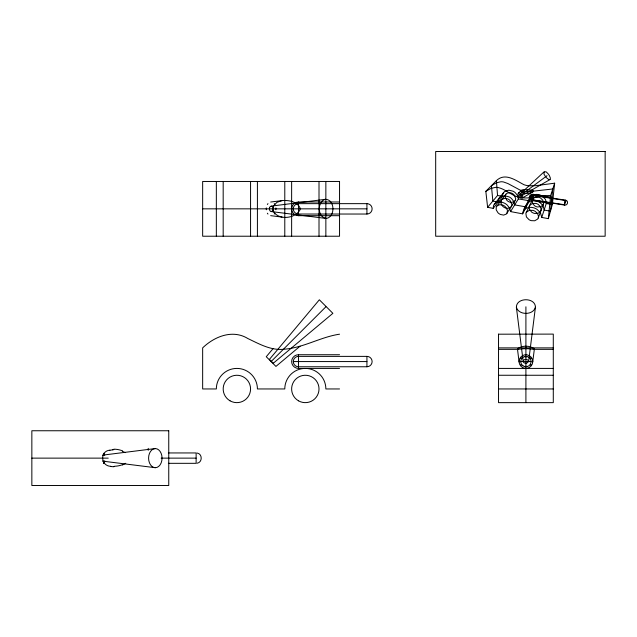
<?xml version="1.0" encoding="UTF-8"?>
<svg xmlns="http://www.w3.org/2000/svg" width="637" height="637" viewBox="0 0 637 637"><rect width="100%" height="100%" fill="white"/><g stroke="black" fill="none" stroke-linecap="round" stroke-linejoin="round"><path stroke-width="0.96" d="M541.729 217.424L540.447 212.71L536.88 209.223A12.621 12.621 0 0 0 533.28 207.686C529.952 206.818 525.851 207.455 523.749 210.409A6.004 6.004 0 0 0 522.834 212.455L522.666 213.857L510.556 211.595L509.425 207.813L506.988 204.859A12.445 12.445 0 0 0 504.568 203.211C501.542 201.587 497.266 201.196 494.662 203.816A5.311 5.311 0 0 0 493.532 205.632L493.197 208.355L487.616 207.312L485.824 191.331L496.414 180.645C505.093 172.229 515.628 180.39 523.956 184.706A20.782 20.782 0 0 0 529.029 185.813L535.613 185.709L554.652 183.185L552.343 204.525L548.338 218.65L541.729 217.424L546.458 202.877L545.352 199.206L542.198 196.061A10.63 10.63 0 0 0 538.99 194.723C532.954 192.884 528.129 198.648 526.942 204.047M567.002 201.125A2.5 2.5 0 0 1 567.495 203.012A2.492 2.492 0 0 1 566.5 204.636L566.269 204.788A2.644 2.644 0 0 1 564.509 205.106L532.118 199.835L531.919 199.206A5.789 5.789 0 0 1 531.911 198.656L531.919 198.465A11.657 11.657 0 0 1 532.253 196.363L532.588 195.376A0.956 0.956 0 0 1 532.763 195.105L565.298 200.114A2.667 2.667 0 0 1 566.882 200.974M528.622 361.505L528.169 360.239L526.719 359.467A3.663 3.663 0 0 0 525.907 359.387A3.663 3.663 0 0 0 525.103 359.467C522.682 359.61 522.682 363.018 525.103 363.154A3.671 3.671 0 0 0 525.907 363.241A3.671 3.671 0 0 0 526.719 363.154L528.622 361.505L535.43 307.241C535.43 297.248 516.384 297.248 516.384 307.241L523.192 361.498M275.893 209.772L275.901 207.949M531.752 198.521L532.245 195.734M266.306 207.909L266.306 209.772M548.338 218.65L550.631 195.575L554.652 183.185M552.064 198.855L552.096 197.279L532.994 194.309A3.193 3.193 0 0 0 529.355 196.944A3.193 3.193 0 0 0 531.983 200.591L551.053 203.721L551.411 202.773A31.707 31.707 0 0 0 552.048 198.848M564.931 202.598L564.517 205.098L565.298 200.114A2.484 2.484 0 0 0 565.226 200.472L564.868 202.638M532.723 362.007L534.339 349.18M565.25 200.496L532.588 195.376M564.581 204.748L532.142 199.835A2.421 2.421 0 0 1 530.119 197.064A2.421 2.421 0 0 1 532.851 195.049L533.065 195.543A5.263 5.263 0 0 1 533.081 196.276A11.434 11.434 0 0 1 532.747 198.513L532.421 199.5M535.43 307.241C533.233 315.434 518.59 315.434 516.384 307.241M532.261 195.663L532.468 195.033M519.649 194.548L519.625 195.233A2.102 2.102 0 0 0 520.118 196.037A1.768 1.768 0 0 0 520.556 196.395L550.129 179.499L550.4 178.121L549.397 175.613A12.493 12.493 0 0 0 547.701 173.36C545.145 169.482 542.143 173.073 545.129 175.955A12.557 12.557 0 0 0 546.657 177.906L548.568 179.403L549.978 179.602M538.241 217.965L543.289 204.151M532.54 199.811L532.755 199.134A15.32 15.32 0 0 0 533.225 196.419M526.242 212.583L529.482 205.855M529.586 205.632L532.5 199.588M522.666 213.857L529.307 200.727A6.075 6.075 0 0 1 529.904 198.266M521.321 196.323L521.337 195.639A2.11 2.11 0 0 0 520.851 194.842A1.823 1.823 0 0 0 520.469 194.516L519.736 194.444L544.173 171.735M523.439 210.903C524.665 205.098 529.793 198.752 536.306 200.822A11.538 11.538 0 0 1 539.698 202.248L543.043 205.552L544.221 210.083L550.456 211.173L552.773 188.982L529.53 191.578M507.044 213.268L507.45 210.083L505.213 206.595A8.257 8.257 0 0 0 503.055 205.233L499.814 204.66L497.035 205.87A3.535 3.535 0 0 0 496.263 207.073L496.191 209.82L497.967 212.758A8.249 8.249 0 0 0 500.507 214.486L503.636 215.099L506.431 214L515.102 200.607A3.822 3.822 0 0 0 515.683 198.481L514.051 194.787A6.943 6.943 0 0 0 511.702 193.17L510.229 192.748A5.725 5.725 0 0 0 509.337 192.677L507.02 193.266A3.703 3.703 0 0 0 505.929 194.213L501.709 199.731M267.365 204.485L267.97 203.617M274.818 213.228L274.236 214.048M530.167 197.08L531.72 196.268A4.57 4.57 0 0 1 533.081 196.276M510.556 211.595L518.367 198.919L517.427 195.416L515.301 192.732A10.479 10.479 0 0 0 513.143 191.243L508.836 190.16L504.711 191.49A5.462 5.462 0 0 0 503.811 192.374L494.423 204.087M496.884 206.03L501.566 199.914M493.197 208.355L502.609 196.323A5.781 5.781 0 0 1 503.724 192.422M521.377 190.312L521.209 190.511A0.9 0.9 0 0 0 521.082 191.18C523.805 194.707 529.594 193.576 533.113 191.737A1.378 1.378 0 0 0 533.527 191.323L533.01 190.535A5.908 5.908 0 0 0 532.07 190.248L524.984 189.571A15.368 15.368 0 0 0 523.2 189.635L521.584 190.145L518.414 193.099A1.019 1.019 0 0 1 519.02 192.844M272.986 348.694L266.258 356.728L275.94 366.41L300.115 346.162M487.616 207.312L497.529 195.479L496.414 180.645M271.099 361.569L325.857 306.811M273.369 363.17L332.88 313.324L319.344 299.788L269.427 359.387L273.281 363.241M520.676 358.448L521.552 357.835M552.08 197.263L551.642 198.553A33.299 33.299 0 0 0 551.069 202.176L551.053 203.721M531.115 364.706L530.318 365.272M520.373 195.519L547.048 175.693M485.824 191.331L491 188.385L495.618 187.366A11.394 11.394 0 0 1 498.397 187.596C505.682 189.348 511.145 195.209 518.391 197.088C529.124 199.835 539.85 195.217 550.631 195.575M125.752 463.306L122.352 465.01M532.62 192.048L522.061 198.139L520.333 197.812M197.072 463.234C202.582 462.502 202.582 453.767 197.072 453.026M109.906 450.136C99.555 451.131 100.71 466.149 110.806 466.308M325.427 199.317C316.724 201.459 317.369 218.228 326.805 218.364C335.5 216.222 334.863 199.453 325.427 199.317L271.179 206.125M339.545 334.194C320.586 336.989 303.634 347.738 284.365 349.195C271.155 350.796 259.347 344.012 247.897 338.558C232.593 329.146 214.438 336.487 202.654 347.882L202.654 388.952L216.341 388.952A20.535 20.535 0 0 1 236.876 368.417A20.535 20.535 0 0 1 257.412 388.952L284.787 388.952A20.535 20.535 0 0 1 305.322 368.417A20.535 20.535 0 0 1 325.857 388.952L339.545 388.952M282.056 200.599L276.912 202.343L273.751 205.663A6.983 6.983 0 0 0 273.751 212.017C279.595 220.442 295.273 218.475 300.003 209.852A4.212 4.212 0 0 0 300.003 207.829C296.977 201.411 288.465 200.026 282.056 200.599L270.661 202.025M102.509 455.16L155.317 448.559M518.502 349.307L521.209 348.972A42.361 42.361 0 0 1 530.613 348.949L533.312 349.307M524.984 356.776L526.839 356.776M526.799 366.371L525.055 366.371M112.614 449.754L113.856 449.706M519.02 192.844L519.529 192.884A2.365 2.365 0 0 1 519.864 192.995L519.975 193.043A3.464 3.464 0 0 1 520.469 193.322A4.459 4.459 0 0 1 520.875 193.632L520.899 193.648M113.856 466.563L114.485 466.555M339.545 215.688L298.474 215.688A6.848 6.848 0 0 1 291.635 208.84A6.848 6.848 0 0 1 298.474 201.993L339.545 201.993M366.928 203.649L298.474 203.649A5.192 5.192 0 0 0 293.291 208.84A5.192 5.192 0 0 0 298.474 214.032L366.928 214.032A5.192 5.192 0 0 0 372.119 208.84A5.192 5.192 0 0 0 366.928 203.649L366.928 214.032M202.654 208.84L366.928 208.84M498.532 334.194L553.29 334.107L553.29 402.64L498.532 402.64L498.532 334.107M498.532 347.882L553.29 347.882M498.532 349.339L517.817 349.339M534.005 349.339L553.29 349.339M304.868 368.417L298.474 368.417A6.848 6.848 0 0 1 291.635 361.569A6.848 6.848 0 0 1 298.474 354.729L339.545 354.729M366.928 356.378L298.474 356.378A5.192 5.192 0 0 0 293.291 361.569A5.192 5.192 0 0 0 298.474 366.761L366.928 366.761A5.192 5.192 0 0 0 372.119 361.569A5.192 5.192 0 0 0 366.928 356.378L366.928 366.753M293.291 361.569L366.928 361.569M520.716 361.569L531.099 361.569M305.776 368.417L339.545 368.417M498.532 368.417L553.29 368.417M498.532 375.257L553.29 375.257M498.532 388.952L553.29 388.952M168.351 452.947L196.124 452.947L196.124 463.322L168.351 463.322M31.85 458.13L108.226 458.13M161.129 458.13L196.124 458.13M271.179 211.556L325.427 218.364M270.661 215.656L282.056 217.09M102.509 461.108L155.317 467.701A9.547 6.744 90 0 0 162.053 458.13A9.547 6.752 -90 0 0 155.324 448.575A9.547 6.752 -90 0 0 148.58 458.13A9.547 6.744 90 0 0 155.301 467.693M497.529 195.479L502.609 196.323M518.367 198.919L529.307 200.727M546.435 203.553L552.343 204.525M520.373 190.224L507.904 183.544L503.469 181.959A10.694 10.694 0 0 0 500.825 181.768L496.406 182.795L491.422 185.685L492.839 201.077L498.158 202.009A5.829 5.829 0 0 1 499.257 197.988M122.352 451.259L125.21 452.628M521.512 365.28L520.692 364.698M530.263 357.835L531.139 358.448M533.026 194.325L533.217 194.755A4.666 4.666 0 0 1 533.265 195.44M274.221 203.609L274.826 204.469M267.962 214.048L267.373 213.212M519.123 196.706L519.051 196.618A5.51 5.51 0 0 1 518.414 195.567A4.284 4.284 0 0 1 518.128 194.747A2.19 2.19 0 0 1 518.152 193.409M517.483 349.18L519.091 362.007M530.095 197.374L531.385 198.537A4.109 4.109 0 0 0 531.911 198.656M525.907 306.811L525.907 402.64M325.857 181.465L325.857 236.223M319.01 181.465L319.01 236.223M298.474 201.993L298.474 215.688M298.474 354.729L298.474 368.417M291.635 181.465L291.635 208.538M291.635 209.143L291.635 236.223M284.787 181.465L284.787 236.223M257.412 181.465L257.412 236.223M250.564 181.465L250.564 236.223M223.181 181.465L223.181 236.223M216.341 181.465L216.341 236.223M148.214 448.352L148.214 450.311M103.72 453.297A6.832 4.833 -90 0 1 104.707 455.296M104.755 460.79A6.832 4.833 -90 0 1 103.385 463.402M103.72 462.972A6.848 4.841 90 0 1 103.465 463.306M113.872 449.181A23.036 22.184 -24.1 0 1 122.519 450.885M109.938 450.271A16.546 15.503 -12.5 0 1 112.614 449.897M113.864 466.714A17.916 16.96 13.1 0 1 110.774 466.475M122.24 464.763A23.235 21.642 12.2 0 1 114.469 466.26M520.278 197.781A4.379 4.379 0 0 1 519.832 197.438M521.623 194.484A4.666 4.666 0 0 1 522.659 196.594A2.078 2.078 0 0 1 522.571 197.605M531.815 200.408A3.193 3.193 0 0 1 531.736 199.516M505.905 194.261A3.814 3.814 0 0 0 505.181 196.745L506.853 200.329A6.951 6.951 0 0 0 509.122 201.889L510.548 202.311A5.773 5.773 0 0 0 511.471 202.391L514.147 201.611A3.639 3.639 0 0 0 514.999 200.759M529.522 191.49A24.755 24.755 0 0 1 520.349 190.296M499.4 197.868A5.478 5.478 0 0 1 500.332 196.984L504.592 195.71L509.098 196.889A11.378 11.378 0 0 1 511.384 198.449L513.653 201.268L514.672 204.907L526.178 206.921A6.147 6.147 0 0 1 526.767 204.381M511.32 206.571A3.878 3.878 0 0 0 511.853 204.413L510.102 200.567A7.54 7.54 0 0 0 507.625 198.863L504.544 198.346L501.868 199.556A3.567 3.567 0 0 0 501.12 200.727L501.001 203.386L502.649 206.205A7.54 7.54 0 0 0 505.045 207.845L507.84 208.403L510.301 207.63A3.639 3.639 0 0 0 511.177 206.762M517.547 348.988A1.513 1.513 0 0 1 517.762 348.773L517.77 348.757A5.709 5.709 0 0 1 518.518 348.216L518.629 348.144A13.871 13.871 0 0 1 525.907 346.202L528.352 346.361A13.974 13.974 0 0 1 533.193 348.136L533.241 348.176A6.004 6.004 0 0 1 534.053 348.75A1.505 1.505 0 0 1 534.268 348.988M534.212 349.331A3.567 3.567 0 0 1 533.32 349.283M518.494 349.259A2.914 2.914 0 0 1 517.523 349.323M538.48 216.333L538.424 217.281A4.013 4.013 0 0 1 537.604 219.088L534.754 220.768L531.29 220.649A8.416 8.416 0 0 1 529.021 219.661L526.417 216.954L525.891 213.506A3.997 3.997 0 0 1 526.52 212.145L529.307 210.329L532.866 210.377A8.416 8.416 0 0 1 535.239 211.396L537.596 213.698L538.48 216.333M541.155 209.079L541.092 209.995A4.021 4.021 0 0 1 540.303 211.747L538.122 213.26L534.825 213.475A7.652 7.652 0 0 1 531.64 212.081L529.474 209.358L529.243 206.531A4.005 4.005 0 0 1 529.857 205.21L532.516 203.426L535.884 203.418A7.692 7.692 0 0 1 538.13 204.366L540.343 206.547L541.155 209.079M543.528 202.622L543.52 203.068A4.053 4.053 0 0 1 542.684 205.241L540.574 206.722L537.477 206.953A7.047 7.047 0 0 1 534.459 205.647L532.636 203.514L532.102 201.188A4.045 4.045 0 0 1 533.129 198.64L535.16 197.343L538.05 197.128A7.063 7.063 0 0 1 540.694 198.115L542.78 200.193L543.528 202.622M269.578 207.781L269.515 208.036A3.671 3.671 0 0 0 269.427 208.84A3.671 3.671 0 0 0 269.515 209.645C269.65 212.065 273.066 212.065 273.201 209.645A3.663 3.663 0 0 0 273.281 208.84A3.663 3.663 0 0 0 273.201 208.036C273.09 205.807 269.905 205.496 269.578 207.781M605.15 151.487L435.684 151.487L435.684 236.223L605.15 236.223L605.15 151.487M339.545 181.465L202.654 181.465L202.654 236.223L339.545 236.223L339.545 181.465M168.749 430.755L31.85 430.755L31.85 485.513L168.749 485.513L168.749 430.755M230.029 400.808A13.688 13.688 0 0 0 250.564 388.952A13.688 13.688 0 0 0 230.029 377.096A13.688 13.688 0 0 0 230.029 400.808M298.474 400.808A13.688 13.688 0 0 0 319.01 388.952A13.688 13.688 0 0 0 298.474 377.096A13.688 13.688 0 0 0 298.474 400.808M522.921 365.813A5.192 5.192 0 0 0 531.083 362.039A5.192 5.192 0 0 0 523.725 356.863A5.192 5.192 0 0 0 522.921 365.813M522.483 367.501A6.848 6.848 0 0 0 532.755 361.569A6.848 6.848 0 0 0 522.483 355.645A6.848 6.848 0 0 0 522.483 367.501"/></g></svg>
